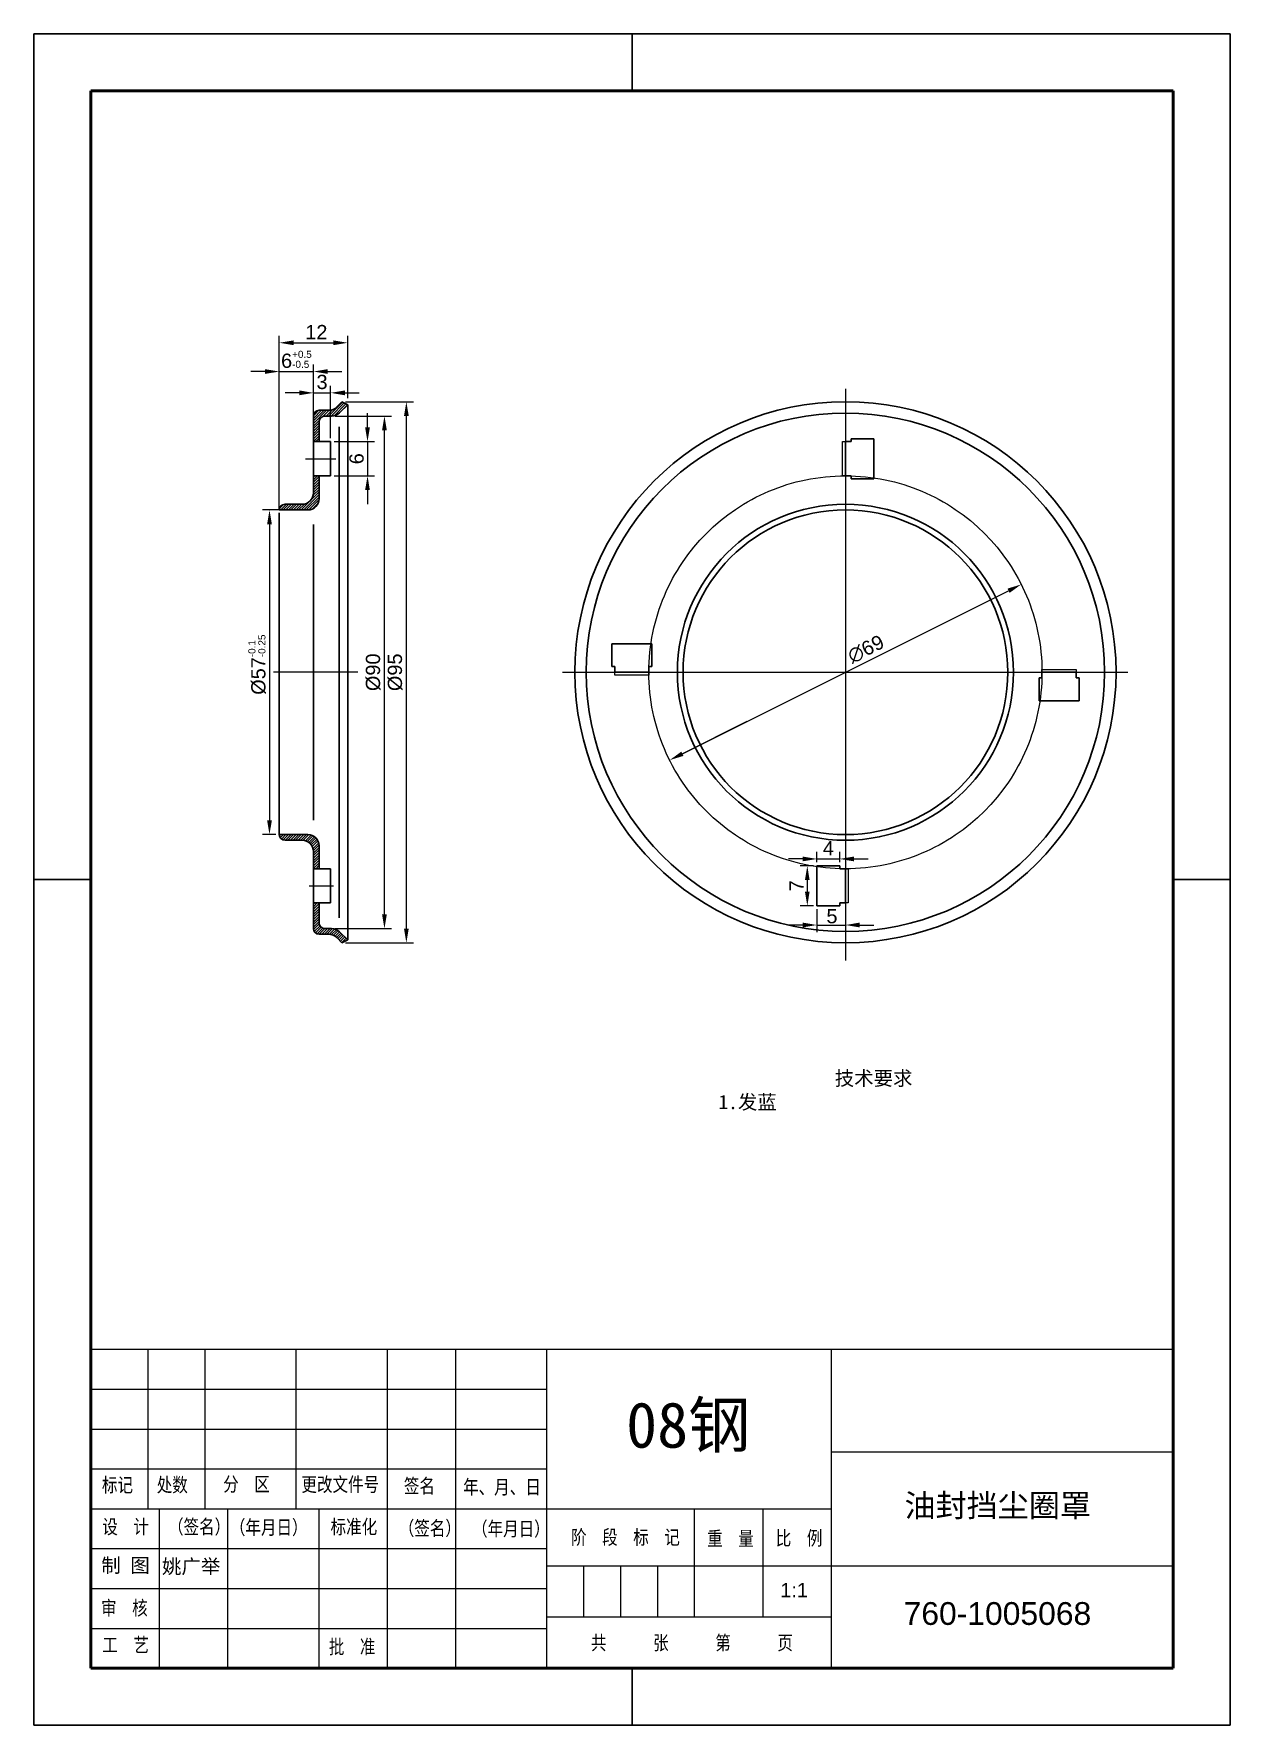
# Model space of a CAD drawing. Header units: millimetres. Extents: x 2749 to 2959, y 1512 to 1809.
import ezdxf

# ---------------------------------------------------------------- set-up
doc = ezdxf.new("R2010")
doc.units = ezdxf.units.MM
doc.header["$LTSCALE"] = 10
doc.linetypes.add('ACAD_ISO02W100', pattern=[15, 12, -3])
doc.linetypes.add('ACAD_ISO04W100', pattern=[30, 24, -3, 0, -3])
for name, color, linetype in [('中心线', 1, 'ACAD_ISO04W100'), ('剖面线', 3, 'Continuous'), ('标注层', 3, 'Continuous'), ('虚线', 2, 'ACAD_ISO02W100')]:
    doc.layers.add(name, color=color, linetype=linetype)
for name, color, linetype, lineweight in [('总内框线', 7, 'Continuous', 50), ('总外框线', 7, 'Continuous', 30), ('细实线', 7, 'Continuous', 30)]:
    doc.layers.add(name, color=color, linetype=linetype, lineweight=lineweight)
doc.styles.get("Standard").update_dxf_attribs({"font": 'arial.ttf'})
doc.styles.add('陈杰（2）', font='gbenor.shx', dxfattribs={"width": 0.8, "bigfont": 'gbcbig.shx'})
doc.dimstyles.new('ISO-25', dxfattribs={"dimtxt": 2.5, "dimasz": 2.5, "dimexe": 1.25, "dimexo": 0.625, "dimtad": 1, "dimtxsty": 'Standard', "dimcen": 2.5, "dimadec": 0, "dimazin": 0, "dimtfac": 1, "dimtmove": 0, "dimatfit": 3, "dimfxl": 1, "dimarcsym": 0})

# ---------------------------------------------------------------- blocks, each defined once
blk = doc.blocks.new('*D1')
at = {"layer": 'Defpoints', "color": 0, "transparency": 16777216}
for p in [(2793.48, 1724.96), (2790.75, 1667.96), (2792.48, 1667.96)]:
    blk.add_point(p, dxfattribs=at)
at = {"layer": '标注层', "color": 0, "lineweight": -2, "transparency": 16777216}
for p, q in [((2792.85, 1724.96), (2789.5, 1724.96)), ((2790.75, 1722.46), (2790.75, 1670.46)), ((2791.85, 1667.96), (2789.5, 1667.96))]:
    blk.add_line(p, q, dxfattribs=at)
at = {"layer": '标注层', "color": 0, "transparency": 16777216}
for points in [[(2790.34, 1722.46), (2791.17, 1722.46), (2790.75, 1724.96)], [(2790.34, 1670.46), (2791.17, 1670.46), (2790.75, 1667.96)]]:
    blk.add_solid(points, dxfattribs=at)
at = {"layer": '标注层', "color": 0, "transparency": 16777216, "insert": (2788.59, 1697.8), "char_height": 2.5, "attachment_point": 5, "rotation": 90}
blk.add_mtext('%%C57{\\H0.5x;\\S-0.1^ -0.25;}', dxfattribs=at)
blk = doc.blocks.new('*D2')
at = {"layer": 'Defpoints', "color": 0, "transparency": 16777216}
for p in [(2804.48, 1754.32), (2804.48, 1743.96), (2792.48, 1724.46)]:
    blk.add_point(p, dxfattribs=at)
at = {"layer": '标注层', "color": 0, "lineweight": -2, "transparency": 16777216}
for p, q in [((2792.48, 1725.09), (2792.48, 1755.57)), ((2804.48, 1744.59), (2804.48, 1755.57)), ((2794.98, 1754.32), (2801.98, 1754.32))]:
    blk.add_line(p, q, dxfattribs=at)
at = {"layer": '标注层', "color": 0, "transparency": 16777216}
for points in [[(2794.98, 1754.74), (2794.98, 1753.91), (2792.48, 1754.32)], [(2801.98, 1754.74), (2801.98, 1753.91), (2804.48, 1754.32)]]:
    blk.add_solid(points, dxfattribs=at)
at = {"layer": '标注层', "color": 0, "transparency": 16777216, "insert": (2798.98, 1756.2), "char_height": 2.5, "attachment_point": 5}
blk.add_mtext('12', dxfattribs=at)
blk = doc.blocks.new('*D3')
at = {"layer": 'Defpoints', "color": 0, "transparency": 16777216}
for p in [(2798.48, 1749.27), (2798.48, 1742.46), (2792.48, 1724.96)]:
    blk.add_point(p, dxfattribs=at)
at = {"layer": '标注层', "color": 0, "lineweight": -2, "transparency": 16777216}
for p, q in [((2792.48, 1725.59), (2792.48, 1750.52)), ((2798.48, 1743.09), (2798.48, 1750.52)), ((2789.98, 1749.27), (2787.48, 1749.27)), ((2792.48, 1749.27), (2798.48, 1749.27)), ((2800.98, 1749.27), (2803.48, 1749.27))]:
    blk.add_line(p, q, dxfattribs=at)
at = {"layer": '标注层', "color": 0, "transparency": 16777216}
for points in [[(2789.98, 1749.69), (2789.98, 1748.86), (2792.48, 1749.27)], [(2800.98, 1749.69), (2800.98, 1748.86), (2798.48, 1749.27)]]:
    blk.add_solid(points, dxfattribs=at)
at = {"layer": '标注层', "color": 0, "transparency": 16777216, "insert": (2795.48, 1751.4), "char_height": 2.5, "attachment_point": 5}
blk.add_mtext('6{\\H0.5x;\\S+0.5^ -0.5;}', dxfattribs=at)
blk = doc.blocks.new('*U4')
at = {"layer": '细实线'}
for p, q in [((1.25, 3.5), (-2.75, 3.5)), ((-2.75, 3.5), (-2.75, -3.5)), ((1.25, 3), (1.25, 3.5)), ((2.25, 3), (1.25, 3)), ((2.25, -3), (2.25, 3)), ((-2.75, -3.5), (1.25, -3.5)), ((1.25, -3), (1.25, -3.5)), ((1.25, -3), (2.25, -3))]:
    blk.add_line(p, q, dxfattribs=at)
at = {"layer": '虚线'}
for p, q in [((2.25, 3), (2.75, 3)), ((2.75, 3), (2.75, -3)), ((2.75, -3), (2.25, -3))]:
    blk.add_line(p, q, dxfattribs=at)
blk = doc.blocks.new('*U5')
at = {"layer": '虚线', "color": 0, "linetype": 'ByBlock', "lineweight": -2, "transparency": 16777216}
for p, rotation in [((2594.05, 1755.75), 180), ((2554.3, 1720.5), 270), ((2629.3, 1716), 90.00000000000001)]:
    blk.add_blockref('*U4', p, dxfattribs=dict(at, rotation=rotation))
blk.add_blockref('*U4', (2589.55, 1680.75), dxfattribs=at)
blk = doc.blocks.new('*D6')
at = {"layer": 'Defpoints', "color": 0, "transparency": 16777216}
for p in [(2886.85, 1655.46), (2891.85, 1655.46), (2891.85, 1652.08)]:
    blk.add_point(p, dxfattribs=at)
at = {"layer": '标注层', "color": 0, "lineweight": -2, "transparency": 16777216}
for p, q in [((2886.85, 1654.84), (2886.85, 1650.83)), ((2891.85, 1654.84), (2891.85, 1650.83)), ((2884.35, 1652.08), (2881.85, 1652.08)), ((2886.85, 1652.08), (2891.85, 1652.08)), ((2894.35, 1652.08), (2896.85, 1652.08))]:
    blk.add_line(p, q, dxfattribs=at)
at = {"layer": '标注层', "color": 0, "transparency": 16777216}
for points in [[(2884.35, 1652.5), (2884.35, 1651.66), (2886.85, 1652.08)], [(2894.35, 1652.5), (2894.35, 1651.66), (2891.85, 1652.08)]]:
    blk.add_solid(points, dxfattribs=at)
at = {"layer": '标注层', "color": 0, "transparency": 16777216, "insert": (2889.49, 1653.62), "char_height": 2.5, "attachment_point": 5}
blk.add_mtext('5', dxfattribs=at)
blk = doc.blocks.new('*D7')
at = {"layer": 'Defpoints', "color": 0, "transparency": 16777216}
for p in [(2886.85, 1662.46), (2885.16, 1655.46), (2886.85, 1655.46)]:
    blk.add_point(p, dxfattribs=at)
at = {"layer": '标注层', "color": 0, "lineweight": -2, "transparency": 16777216}
for p, q in [((2886.23, 1662.46), (2883.91, 1662.46)), ((2885.16, 1659.96), (2885.16, 1657.96)), ((2886.23, 1655.46), (2883.91, 1655.46))]:
    blk.add_line(p, q, dxfattribs=at)
at = {"layer": '标注层', "color": 0, "transparency": 16777216}
for points in [[(2884.74, 1659.96), (2885.57, 1659.96), (2885.16, 1662.46)], [(2884.74, 1657.96), (2885.57, 1657.96), (2885.16, 1655.46)]]:
    blk.add_solid(points, dxfattribs=at)
at = {"layer": '标注层', "color": 0, "transparency": 16777216, "insert": (2883.28, 1658.96), "char_height": 2.5, "attachment_point": 5, "rotation": 90}
blk.add_mtext('7', dxfattribs=at)
blk = doc.blocks.new('*D8')
at = {"layer": 'Defpoints', "color": 0, "transparency": 16777216}
for p in [(2890.85, 1663.68), (2886.85, 1662.46), (2890.85, 1662.46)]:
    blk.add_point(p, dxfattribs=at)
at = {"layer": '标注层', "color": 0, "lineweight": -2, "transparency": 16777216}
for p, q in [((2884.35, 1663.68), (2881.85, 1663.68)), ((2886.85, 1663.09), (2886.85, 1664.93)), ((2886.85, 1663.68), (2890.85, 1663.68)), ((2890.85, 1663.09), (2890.85, 1664.93)), ((2893.35, 1663.68), (2895.85, 1663.68))]:
    blk.add_line(p, q, dxfattribs=at)
at = {"layer": '标注层', "color": 0, "transparency": 16777216}
for points in [[(2884.35, 1664.1), (2884.35, 1663.27), (2886.85, 1663.68)], [(2893.35, 1664.1), (2893.35, 1663.27), (2890.85, 1663.68)]]:
    blk.add_solid(points, dxfattribs=at)
at = {"layer": '标注层', "color": 0, "transparency": 16777216, "insert": (2888.85, 1665.56), "char_height": 2.5, "attachment_point": 5}
blk.add_mtext('4', dxfattribs=at)
blk = doc.blocks.new('*D9')
at = {"layer": 'Defpoints', "color": 0, "ltscale": 0.05, "transparency": 16777216}
for p in [(2801.48, 1745.53), (2798.48, 1736.96), (2801.48, 1736.96)]:
    blk.add_point(p, dxfattribs=at)
at = {"layer": '标注层', "color": 0, "lineweight": -2, "ltscale": 0.05, "transparency": 16777216}
for p, q in [((2798.48, 1737.59), (2798.48, 1746.78)), ((2801.48, 1737.59), (2801.48, 1746.78)), ((2795.98, 1745.53), (2793.48, 1745.53)), ((2798.48, 1745.53), (2801.48, 1745.53)), ((2803.98, 1745.53), (2806.48, 1745.53))]:
    blk.add_line(p, q, dxfattribs=at)
at = {"layer": '标注层', "color": 0, "ltscale": 0.05, "transparency": 16777216}
for points in [[(2795.98, 1745.95), (2795.98, 1745.11), (2798.48, 1745.53)], [(2803.98, 1745.95), (2803.98, 1745.11), (2801.48, 1745.53)]]:
    blk.add_solid(points, dxfattribs=at)
at = {"layer": '标注层', "color": 0, "ltscale": 0.05, "transparency": 16777216, "insert": (2799.98, 1747.43), "char_height": 2.5, "attachment_point": 5}
blk.add_mtext('3', dxfattribs=at)
blk = doc.blocks.new('*D10')
at = {"layer": 'Defpoints', "color": 0, "ltscale": 0.05, "transparency": 16777216}
for p in [(2922.71, 1711.89), (2861, 1681.04)]:
    blk.add_point(p, dxfattribs=at)
at = {"layer": '标注层', "color": 0, "lineweight": -2, "ltscale": 0.05, "transparency": 16777216}
blk.add_line((2863.23, 1682.15), (2920.48, 1710.78), dxfattribs=at)
at = {"layer": '标注层', "color": 0, "ltscale": 0.05, "transparency": 16777216}
for points in [[(2920.29, 1711.15), (2920.66, 1710.4), (2922.71, 1711.89)], [(2863.05, 1682.53), (2863.42, 1681.78), (2861, 1681.04)]]:
    blk.add_solid(points, dxfattribs=at)
at = {"layer": '标注层', "color": 0, "ltscale": 0.05, "transparency": 16777216, "insert": (2895.45, 1700.52), "char_height": 2.5, "attachment_point": 5, "rotation": 26.5651}
blk.add_mtext('∅69', dxfattribs=at)
blk = doc.blocks.new('*D11')
at = {"layer": 'Defpoints', "color": 0, "ltscale": 0.05, "transparency": 16777216}
for p in [(2801.48, 1736.96), (2801.48, 1730.96), (2807.96, 1730.96)]:
    blk.add_point(p, dxfattribs=at)
at = {"layer": '标注层', "color": 0, "lineweight": -2, "ltscale": 0.05, "transparency": 16777216}
for p, q in [((2807.96, 1739.46), (2807.96, 1741.96)), ((2802.1, 1736.96), (2809.21, 1736.96)), ((2807.96, 1736.96), (2807.96, 1730.96)), ((2802.1, 1730.96), (2809.21, 1730.96)), ((2807.96, 1728.46), (2807.96, 1725.96))]:
    blk.add_line(p, q, dxfattribs=at)
at = {"layer": '标注层', "color": 0, "ltscale": 0.05, "transparency": 16777216}
for points in [[(2807.54, 1739.46), (2808.37, 1739.46), (2807.96, 1736.96)], [(2807.54, 1728.46), (2808.37, 1728.46), (2807.96, 1730.96)]]:
    blk.add_solid(points, dxfattribs=at)
at = {"layer": '标注层', "color": 0, "ltscale": 0.05, "transparency": 16777216, "insert": (2806.05, 1733.96), "char_height": 2.5, "attachment_point": 5, "rotation": 90}
blk.add_mtext('6', dxfattribs=at)
blk = doc.blocks.new('*D12')
at = {"layer": 'Defpoints', "color": 0, "ltscale": 0.05, "transparency": 16777216}
for p in [(2801.66, 1741.46), (2810.93, 1741.46), (2801.66, 1651.46)]:
    blk.add_point(p, dxfattribs=at)
at = {"layer": '标注层', "color": 0, "lineweight": -2, "ltscale": 0.05, "transparency": 16777216}
for p, q in [((2802.28, 1741.46), (2812.18, 1741.46)), ((2810.93, 1653.96), (2810.93, 1738.96)), ((2802.28, 1651.46), (2812.18, 1651.46))]:
    blk.add_line(p, q, dxfattribs=at)
at = {"layer": '标注层', "color": 0, "ltscale": 0.05, "transparency": 16777216}
for points in [[(2810.51, 1738.96), (2811.35, 1738.96), (2810.93, 1741.46)], [(2810.51, 1653.96), (2811.35, 1653.96), (2810.93, 1651.46)]]:
    blk.add_solid(points, dxfattribs=at)
at = {"layer": '标注层', "color": 0, "ltscale": 0.05, "transparency": 16777216, "insert": (2808.96, 1696.46), "char_height": 2.5, "attachment_point": 5, "rotation": 90}
blk.add_mtext('%%C90', dxfattribs=at)
blk = doc.blocks.new('*D13')
at = {"layer": 'Defpoints', "color": 0, "ltscale": 0.05, "transparency": 16777216}
for p in [(2803.48, 1743.96), (2814.78, 1743.96), (2803.48, 1648.96)]:
    blk.add_point(p, dxfattribs=at)
at = {"layer": '标注层', "color": 0, "lineweight": -2, "ltscale": 0.05, "transparency": 16777216}
for p, q in [((2804.1, 1743.96), (2816.03, 1743.96)), ((2814.78, 1651.46), (2814.78, 1741.46)), ((2804.1, 1648.96), (2816.03, 1648.96))]:
    blk.add_line(p, q, dxfattribs=at)
at = {"layer": '标注层', "color": 0, "ltscale": 0.05, "transparency": 16777216}
for points in [[(2814.36, 1741.46), (2815.2, 1741.46), (2814.78, 1743.96)], [(2814.36, 1651.46), (2815.2, 1651.46), (2814.78, 1648.96)]]:
    blk.add_solid(points, dxfattribs=at)
at = {"layer": '标注层', "color": 0, "ltscale": 0.05, "transparency": 16777216, "insert": (2812.81, 1696.46), "char_height": 2.5, "attachment_point": 5, "rotation": 90}
blk.add_mtext('%%C95', dxfattribs=at)

msp = doc.modelspace()

# ---------------------------------------------------------------- hatches: boundary and pattern name
at = {"layer": '剖面线', "ltscale": 0.05}
h = msp.add_hatch(dxfattribs=at)
h.set_pattern_fill('ANSI31', color=256, scale=0.1)
h.paths.add_polyline_path([(2799.477, 1726.964), (2799.477, 1730.964), (2798.477, 1730.964), (2798.477, 1727.964, -0.4142136), (2796.477, 1725.964), (2793.477, 1725.964, 0.4142136), (2792.477, 1724.964), (2793.477, 1724.964), (2797.477, 1724.964, 0.4142136)])
h.paths.add_polyline_path([(2803.061, 1742.039), (2804.477, 1743.434), (2803.475, 1743.964), (2802.563, 1743.051, -0.1990802), (2801.148, 1742.464), (2799.477, 1742.464, 0.4142136), (2798.477, 1741.464), (2798.477, 1736.964), (2799.477, 1736.964), (2799.477, 1740.464, -0.4142136), (2800.477, 1741.464), (2801.657, 1741.464, 0.1969507)])
h.paths.add_polyline_path([(2799.477, 1665.964, 0.4142136), (2797.477, 1667.964), (2793.477, 1667.964), (2792.477, 1667.964, 0.4142136), (2793.477, 1666.964), (2796.477, 1666.964, -0.4142136), (2798.477, 1664.964), (2798.477, 1661.964), (2799.477, 1661.964)])
h.paths.add_polyline_path([(2799.477, 1655.964), (2798.477, 1655.964), (2798.477, 1651.464, 0.4142136), (2799.477, 1650.464), (2801.148, 1650.464, -0.1990802), (2802.563, 1649.878), (2803.475, 1648.964), (2804.477, 1649.494), (2803.061, 1650.889, 0.1969507), (2801.657, 1651.464), (2800.477, 1651.464, -0.4142136), (2799.477, 1652.464)])

# ---------------------------------------------------------------- linework, layer by layer
for p, q in [((2759.387, 1577.574), (2949.387, 1577.574)), ((2759.387, 1521.574), (2759.387, 1577.574)), ((2769.387, 1577.574), (2769.387, 1549.574)), ((2779.387, 1577.574), (2779.387, 1549.574)), ((2795.387, 1577.574), (2795.387, 1549.574)), ((2811.387, 1577.574), (2811.387, 1549.574)), ((2823.387, 1577.574), (2823.387, 1521.574)), ((2839.387, 1577.574), (2839.387, 1521.574)), ((2889.387, 1521.574), (2889.387, 1577.574)), ((2759.387, 1570.574), (2839.387, 1570.574)), ((2759.387, 1563.574), (2839.387, 1563.574)), ((2889.387, 1559.574), (2949.387, 1559.574)), ((2759.387, 1556.574), (2839.387, 1556.574)), ((2759.387, 1549.574), (2889.387, 1549.574)), ((2771.387, 1549.574), (2771.387, 1521.574)), ((2783.387, 1549.574), (2783.387, 1521.574)), ((2799.387, 1549.574), (2799.387, 1521.574)), ((2811.387, 1549.574), (2811.387, 1521.574)), ((2865.387, 1530.574), (2865.387, 1549.574)), ((2877.387, 1530.574), (2877.387, 1549.574)), ((2759.387, 1542.574), (2839.387, 1542.574)), ((2839.387, 1539.574), (2889.387, 1539.574)), ((2845.887, 1539.574), (2845.887, 1530.574)), ((2852.387, 1539.574), (2852.387, 1530.574)), ((2858.887, 1539.574), (2858.887, 1530.574)), ((2889.387, 1539.574), (2949.387, 1539.574)), ((2759.387, 1535.574), (2839.387, 1535.574)), ((2839.387, 1530.574), (2889.387, 1530.574)), ((2759.387, 1528.574), (2839.387, 1528.574))]:
    msp.add_line(p, q)
at = {"layer": '中心线'}
for p, q in [((2891.854, 1746.236), (2891.854, 1645.864)), ((2797.05, 1733.964), (2802.424, 1733.964)), ((2797.05, 1733.964), (2802.424, 1733.964)), ((2806.276, 1696.464), (2791.443, 1696.464)), ((2842.203, 1696.464), (2941.401, 1696.464)), ((2797.713, 1658.964), (2802.001, 1658.964))]:
    msp.add_line(p, q, dxfattribs=at)
msp.add_circle((2891.854, 1696.464), 34.5, dxfattribs=at)
at = {"layer": '总内框线'}
for p, q in [((2759.387, 1521.574), (2759.387, 1798.574)), ((2759.387, 1798.574), (2949.387, 1798.574)), ((2949.387, 1798.574), (2949.387, 1521.574)), ((2949.387, 1521.574), (2759.387, 1521.574))]:
    msp.add_line(p, q, dxfattribs=at)
at = {"layer": '总外框线'}
for p, q in [((2749.387, 1511.574), (2749.387, 1808.574)), ((2749.387, 1808.574), (2959.387, 1808.574)), ((2854.387, 1808.574), (2854.387, 1798.574)), ((2959.387, 1808.574), (2959.387, 1511.574)), ((2749.387, 1660.074), (2759.387, 1660.074)), ((2949.387, 1660.074), (2959.387, 1660.074)), ((2854.387, 1511.574), (2854.387, 1521.574)), ((2959.387, 1511.574), (2749.387, 1511.574))]:
    msp.add_line(p, q, dxfattribs=at)
at = {"layer": '标注层', "ltscale": 0.05}
msp.add_line((2874.551, 1687.813), (2863.232, 1682.153), dxfattribs=at)
at = {"layer": '细实线', "ltscale": 0.05}
for p, q in [((2802.563, 1743.051), (2803.475, 1743.964)), ((2803.061, 1742.039), (2804.477, 1743.434)), ((2804.477, 1743.434), (2803.475, 1743.964)), ((2804.477, 1696.464), (2804.477, 1743.434)), ((2798.477, 1736.964), (2798.477, 1741.464)), ((2798.477, 1740.802), (2798.477, 1740.802)), ((2799.477, 1742.464), (2801.148, 1742.464)), ((2799.477, 1736.964), (2799.477, 1740.464)), ((2800.477, 1741.464), (2801.657, 1741.464)), ((2798.477, 1727.964), (2798.477, 1736.964)), ((2801.477, 1730.964), (2801.477, 1736.964)), ((2793.477, 1725.964), (2796.477, 1725.964)), ((2793.477, 1724.964), (2792.477, 1724.964)), ((2792.977, 1724.964), (2792.977, 1724.964)), ((2798.477, 1722.39), (2798.477, 1670.51)), ((2804.477, 1696.464), (2804.477, 1649.494)), ((2793.477, 1667.964), (2792.477, 1667.964)), ((2792.977, 1667.964), (2792.977, 1667.964)), ((2793.477, 1666.964), (2796.477, 1666.964)), ((2798.477, 1664.964), (2798.477, 1655.964)), ((2801.477, 1661.964), (2801.477, 1655.964)), ((2798.477, 1655.964), (2798.477, 1651.464)), ((2799.477, 1655.964), (2799.477, 1652.464)), ((2798.477, 1652.127), (2798.477, 1652.127)), ((2800.477, 1651.464), (2801.657, 1651.464)), ((2799.477, 1650.464), (2801.148, 1650.464)), ((2802.563, 1649.878), (2803.475, 1648.964)), ((2803.061, 1650.889), (2804.477, 1649.494)), ((2804.477, 1649.494), (2803.475, 1648.964))]:
    msp.add_line(p, q, dxfattribs=at)
at = {"layer": '细实线'}
for p, q in [((2802.977, 1696.464), (2802.977, 1739.589)), ((2798.477, 1736.964), (2801.477, 1736.964)), ((2801.477, 1730.964), (2798.477, 1730.964)), ((2799.477, 1730.964), (2799.477, 1726.964)), ((2792.477, 1696.464), (2792.477, 1724.464)), ((2793.477, 1724.964), (2797.477, 1724.964)), ((2792.477, 1696.464), (2792.477, 1668.464)), ((2802.977, 1696.464), (2802.977, 1653.34)), ((2792.477, 1667.964), (2792.477, 1668.464)), ((2793.477, 1667.964), (2797.477, 1667.964)), ((2799.477, 1661.964), (2799.477, 1665.964)), ((2801.477, 1661.964), (2798.477, 1661.964)), ((2798.477, 1655.964), (2801.477, 1655.964))]:
    msp.add_line(p, q, dxfattribs=at)
for radius in [47.5, 45.5, 28.5]:
    msp.add_circle((2891.854, 1696.464), radius, dxfattribs=at)
at = {"layer": '细实线', "ltscale": 0.05}
msp.add_circle((2891.854, 1696.464), 29.5, dxfattribs=at)
for centre, radius, start, end in [((2799.477, 1741.464), 1, 90, 180), ((2800.477, 1740.464), 1, 90, 180), ((2801.148, 1744.464), 2, 270, 315.037), ((2801.657, 1743.464), 2, 270, 314.56737), ((2793.477, 1724.964), 1, 90, 180), ((2796.477, 1727.964), 2, 270, 0), ((2793.477, 1667.964), 1, 180, 270), ((2796.477, 1664.964), 2, 0, 90), ((2799.477, 1651.464), 1, 180, 270), ((2800.477, 1652.464), 1, 180, 270), ((2801.657, 1649.464), 2, 45.43263, 90), ((2801.148, 1648.464), 2, 44.963, 90)]:
    msp.add_arc(centre, radius, start, end, dxfattribs=at)
at = {"layer": '细实线'}
for centre, start, end in [((2797.477, 1726.964), 270, 0), ((2797.477, 1665.964), 360, 90)]:
    msp.add_arc(centre, 2, start, end, dxfattribs=at)

# ---------------------------------------------------------------- block references
at = {"layer": '虚线'}
msp.add_blockref('*U5', (300.055, -21.79), dxfattribs=at)

# ---------------------------------------------------------------- texts
at = {"char_height": 2.5, "width": 93.01929, "attachment_point": 1, "style": '陈杰（2）'}
for s, insert in [('{\\fSimSun|b0|i0|c134|p2;标记}', (2761.342, 1555.014)), ('{\\fSimSun|b0|i0|c134|p2;处数}', (2770.963, 1555.029)), ('{\\fSimSun|b0|i0|c134|p2;分\u3000区}', (2782.624, 1555.153)), ('{\\fSimSun|b0|i0|c134|p2;更改文件号}', (2796.359, 1555.099)), ('{\\fSimSun|b0|i0|c134|p2;签名}', (2814.343, 1554.841)), ('{\\fSimSun|b0|i0|c134|p2;年、月、日}', (2824.737, 1554.647)), ('{\\fSimSun|b0|i0|c134|p2;设\u3000计}', (2761.401, 1547.674)), ('{\\fSimSun|b0|i0|c134|p2;（签名）}', (2772.943, 1547.674)), ('{\\fSimSun|b0|i0|c134|p2;\u3000（年月日）}', (2781.068, 1547.56)), ('{\\fSimSun|b0|i0|c134|p2;标准化}', (2801.475, 1547.659)), ('{\\fSimSun|b0|i0|c134|p2;（签名）}', (2813.442, 1547.411)), ('{\\fSimSun|b0|i0|c134|p2;（年月日）}', (2826.31, 1547.311)), ('{\\fSimSun|b0|i0|c134|p2;阶\u3000段\u3000标\u3000记}', (2843.691, 1545.826)), ('{\\fSimSun|b0|i0|c134|p2;重\u3000量}', (2867.574, 1545.598)), ('{\\fSimSun|b0|i0|c134|p2;比\u3000例}', (2879.626, 1545.667)), ('{\\fSimSun|b0|i0|c134|p2;审\u3000核}', (2761.197, 1533.405)), ('{\\fSimSun|b0|i0|c134|p2;工\u3000艺}', (2761.401, 1526.919)), ('{\\fSimSun|b0|i0|c134|p2;批\u3000准}', (2801.169, 1526.601)), ('{\\fSimSun|b0|i0|c134|p2;共\u3000\u3000\u3000张\u3000\u3000\u3000第\u3000\u3000\u3000页}', (2847.184, 1527.301))]:
    msp.add_mtext(s, dxfattribs=dict(at, insert=insert))
at = {"layer": '标注层', "insert": (2869.571, 1626.413), "char_height": 2.5, "attachment_point": 1}
msp.add_mtext_dynamic_manual_height_columns('{\\fSimSun|b0|i0|c134|p2;            技术要求}\\P{\\fSimSun|b0|i0|c134|p2;1.发蓝}', width=65.75906, gutter_width=12.5, heights=[0], dxfattribs=at)
at = {"layer": '标注层', "ltscale": 0.05, "attachment_point": 1}
for s, width, insert, char_height in [('{\\fSimSun|b0|i0|c134|p2;\\C7;08钢}', 21.87941, (2853.359, 1568.298), 8), ('{\\fFangSong|b0|i0|c134|p49;\\C7;制 图}', 8.23797, (2761.235, 1540.884), 2.5)]:
    msp.add_mtext_dynamic_manual_height_columns(s, width=width, gutter_width=12.5, heights=[0], dxfattribs=dict(at, insert=insert, char_height=char_height))
at = {"layer": '细实线', "attachment_point": 1}
for s, width, heights, insert, char_height in [('{\\fSimSun|b0|i0|c134|p2;油封挡尘圈罩}', 53.62844, [8.523], (2902.224, 1552.151), 4), ('1:1', 9.63544, [0], (2880.42, 1536.551), 2.5), ('760-1005068', 44.58268, [0], (2902.067, 1533.181), 4)]:
    msp.add_mtext_dynamic_manual_height_columns(s, width=width, gutter_width=12.5, heights=heights, dxfattribs=dict(at, insert=insert, char_height=char_height))
at = {"layer": '细实线', "ltscale": 0.05, "insert": (2771.887, 1540.692), "char_height": 2.5, "attachment_point": 1}
msp.add_mtext_dynamic_manual_height_columns('{\\fSimSun|b0|i0|c134|p2;姚广举}', width=10.76683, gutter_width=12.5, heights=[0], dxfattribs=at)

# ---------------------------------------------------------------- dimensions: what is measured, and where the dimension line sits
at = {"layer": '标注层'}
dim = msp.add_linear_dim(base=(2804.477, 1754.322), p1=(2792.477, 1724.464), p2=(2804.477, 1743.964), dimstyle='ISO-25', dxfattribs=at)
dim.commit()
dim.dimension.update_dxf_attribs({"geometry": '*D2', "text_midpoint": (2798.977, 1754.322), "dimtype": 160})
dim = msp.add_linear_dim(base=(2798.477, 1749.272), p1=(2792.477, 1724.964), p2=(2798.477, 1742.464), text='<>{\\H0.5x;\\S+0.5^ -0.5;}', dimstyle='ISO-25', dxfattribs=at)
dim.commit()
dim.dimension.update_dxf_attribs({"geometry": '*D3', "text_midpoint": (2795.477, 1749.272), "dimtype": 160})
at = {"layer": '标注层', "ltscale": 0.05}
dim = msp.add_linear_dim(base=(2801.477, 1745.53), p1=(2798.477, 1736.964), p2=(2801.477, 1736.964), dimstyle='ISO-25', dxfattribs=at)
dim.commit()
dim.dimension.update_dxf_attribs({"geometry": '*D9', "text_midpoint": (2799.977, 1747.433)})
for base, p1, p2, text, picture, middle in [((2814.779, 1743.964), (2803.475, 1648.964), (2803.475, 1743.964), '%%C95', '*D13', (2812.807, 1696.464)), ((2810.93, 1741.464), (2801.657, 1651.464), (2801.657, 1741.464), '%%C<>', '*D12', (2808.958, 1696.464))]:
    dim = msp.add_linear_dim(base=base, p1=p1, p2=p2, angle=90, text=text, dimstyle='ISO-25', dxfattribs=at)
    dim.commit()
    dim.dimension.update_dxf_attribs({"geometry": picture, "text_midpoint": middle})
dim = msp.add_linear_dim(base=(2807.956, 1730.964), p1=(2801.477, 1736.964), p2=(2801.477, 1730.964), angle=90, dimstyle='ISO-25', dxfattribs=at)
dim.commit()
dim.dimension.update_dxf_attribs({"geometry": '*D11', "text_midpoint": (2806.055, 1733.964)})
at = {"layer": '标注层'}
dim = msp.add_linear_dim(base=(2790.754, 1667.964), p1=(2793.477, 1724.964), p2=(2792.477, 1667.964), angle=90, text='%%C<>{\\H0.5x;\\S-0.1^ -0.25;}', dimstyle='ISO-25', dxfattribs=at)
dim.commit()
dim.dimension.update_dxf_attribs({"geometry": '*D1', "text_midpoint": (2790.754, 1697.802), "dimtype": 160})
at = {"layer": '标注层', "ltscale": 0.05}
dim = msp.add_diameter_dim_2p(p1=(2860.996, 1681.035), p2=(2922.712, 1711.893), dimstyle='ISO-25', override={"dimtad": 3, "dimtmove": 2}, dxfattribs=at)
dim.commit()
dim.dimension.update_dxf_attribs({"geometry": '*D10', "text_midpoint": (2895.453, 1700.519), "dimtype": 163})
at = {"layer": '标注层'}
dim = msp.add_linear_dim(base=(2890.854, 1663.682), p1=(2886.854, 1662.464), p2=(2890.854, 1662.464), dimstyle='ISO-25', dxfattribs=at)
dim.commit()
dim.dimension.update_dxf_attribs({"geometry": '*D8', "text_midpoint": (2888.854, 1665.557)})
dim = msp.add_linear_dim(base=(2885.155, 1655.464), p1=(2886.854, 1662.464), p2=(2886.854, 1655.464), angle=90, dimstyle='ISO-25', dxfattribs=at)
dim.commit()
dim.dimension.update_dxf_attribs({"geometry": '*D7', "text_midpoint": (2883.28, 1658.964)})
dim = msp.add_linear_dim(base=(2891.854, 1652.08), p1=(2886.854, 1655.464), p2=(2891.854, 1655.464), dimstyle='ISO-25', override={"dimtmove": 2}, dxfattribs=at)
dim.commit()
dim.dimension.update_dxf_attribs({"geometry": '*D6', "text_midpoint": (2889.492, 1653.623), "dimtype": 160})

doc.saveas('drawing.dxf')
